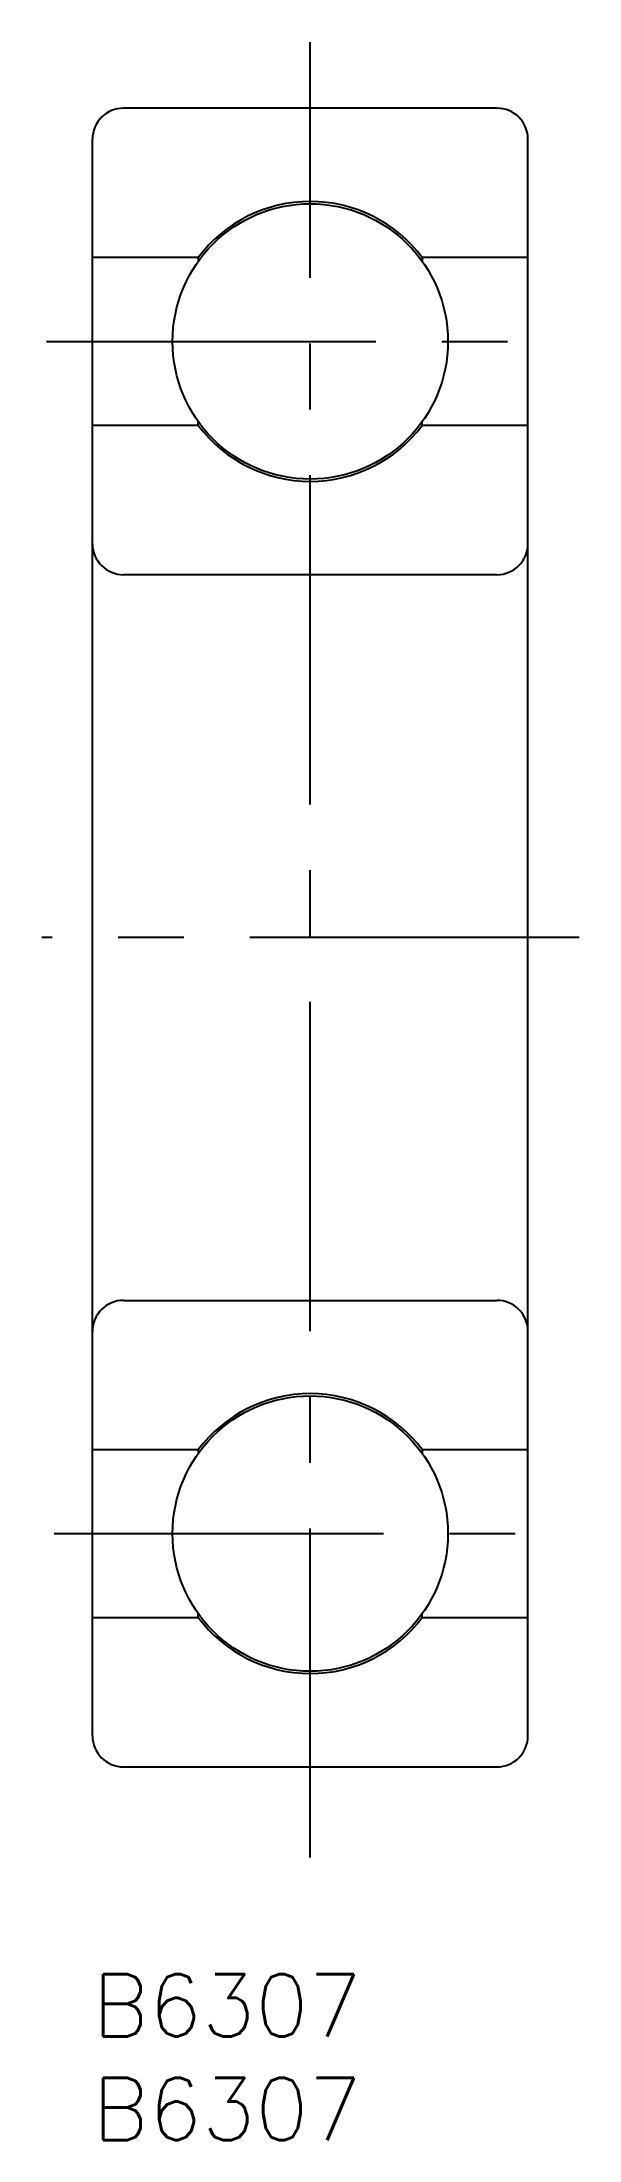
# Model space of a CAD drawing. Extents: x -2 to 23, y -8 to 93.
import ezdxf

# ---------------------------------------------------------------- set-up
doc = ezdxf.new("R2010")
doc.units = 0
doc.header["$LTSCALE"] = 0.5
doc.linetypes.add('CENTER', pattern=[50.8, 31.75, -6.35, 6.35, -6.35])
for name, color, linetype in [('MSM_CENTER', 1, 'CENTER'), ('MSM_CONTINUOUS', 7, 'CONTINUOUS'), ('MSM_PART_NUMBER', 7, 'CONTINUOUS')]:
    doc.layers.add(name, color=color, linetype=linetype)
doc.styles.get("Standard").update_dxf_attribs({"font": 'txt.shx', "height": 3, "bigfont": 'bigfont.shx'})

msp = doc.modelspace()

# ---------------------------------------------------------------- linework, layer by layer
at = {"layer": 'MSM_CENTER'}
for p, q in [((10.5, 5.62), (10.5, 93.19)), ((-2.21, 78.75), (23.18, 78.75)), ((23.46, 50), (-2.44, 50)), ((-1.84, 21.25), (22.92, 21.25))]:
    msp.add_line(p, q, dxfattribs=at)
at = {"layer": 'MSM_CONTINUOUS'}
for p, q in [((19.5, 90), (1.5, 90)), ((0, 11.5), (0, 88.5)), ((21, 11.5), (21, 88.5)), ((5.1, 82.8), (0, 82.8)), ((5.1, 82.8), (5.1, 82.61)), ((21, 82.8), (15.9, 82.8)), ((15.9, 82.8), (15.9, 82.61)), ((5.1, 74.7), (5.1, 74.89)), ((15.9, 74.7), (15.9, 74.89)), ((5.1, 74.7), (0, 74.7)), ((21, 74.7), (15.9, 74.7)), ((19.5, 67.5), (1.5, 67.5)), ((1.5, 32.5), (19.5, 32.5)), ((0, 25.3), (5.1, 25.3)), ((5.1, 25.3), (5.1, 25.11)), ((15.9, 25.3), (21, 25.3)), ((15.9, 25.3), (15.9, 25.11)), ((5.1, 17.2), (5.1, 17.39)), ((15.9, 17.2), (15.9, 17.39)), ((0, 17.2), (5.1, 17.2)), ((15.9, 17.2), (21, 17.2)), ((1.5, 10), (19.5, 10))]:
    msp.add_line(p, q, dxfattribs=at)
for centre in [(10.5, 78.75), (10.5, 21.25)]:
    msp.add_circle(centre, 6.64, dxfattribs=at)
for centre, radius, start, end in [((1.5, 88.5), 1.5, 90, 180), ((19.5, 88.5), 1.5, 360, 90), ((10.5, 78.75), 6.75, 36.8699, 143.1301), ((10.5, 78.75), 6.75, 216.8699, 323.1301), ((1.5, 69), 1.5, 180, 270), ((19.5, 69), 1.5, 270, 0), ((1.5, 31), 1.5, 90, 180), ((19.5, 31), 1.5, 360, 90), ((10.5, 21.25), 6.75, 36.8699, 143.1301), ((10.5, 21.25), 6.75, 216.8699, 323.1301), ((1.5, 11.5), 1.5, 180, 270), ((19.5, 11.5), 1.5, 270, 0)]:
    msp.add_arc(centre, radius, start, end, dxfattribs=at)

# ---------------------------------------------------------------- texts
at = {"layer": 'MSM_PART_NUMBER'}
for p in [(0, -3), (0, -8)]:
    msp.add_text('B6307', height=3, dxfattribs=at).set_placement(p)

doc.saveas('drawing.dxf')
